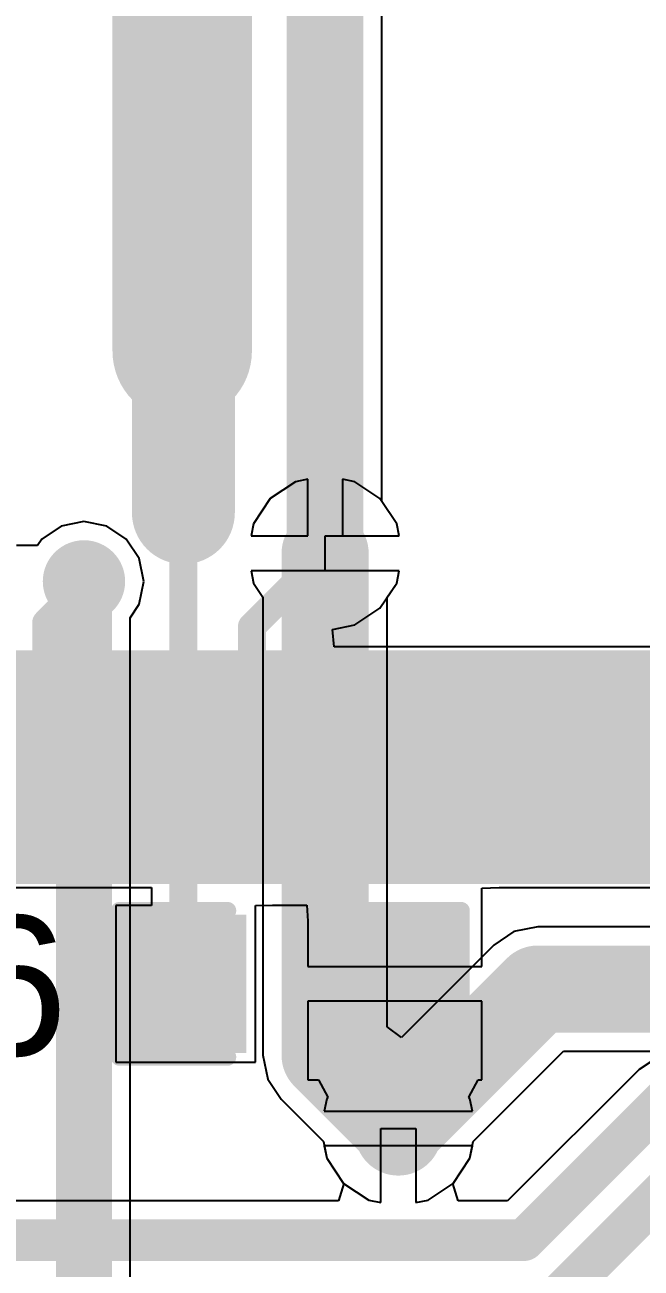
# Model space of a CAD drawing. Header units: millimetres. Extents: x -0.25 to 4.68, y -0.29 to 2.93.
# Drawn here: x 2.7599 to 2.9367, y 0.954 to 1.3106 of the extents above; entities that cross this region are included whole.
import ezdxf

# ---------------------------------------------------------------- set-up
doc = ezdxf.new("R2010")
doc.units = ezdxf.units.MM
doc.header["$MEASUREMENT"] = 0
for name, color, linetype in [('BottomLayer', 5, 'Continuous'), ('BottomSolder', 6, 'Continuous'), ('TopLayer', 1, 'Continuous'), ('TopOverlay', 2, 'Continuous'), ('TopPaste', 8, 'Continuous'), ('TopSolder', 216, 'Continuous'), ('ViaHoleLayer', 16, 'Continuous')]:
    doc.layers.add(name, color=color, linetype=linetype)
doc.styles.add('Arial', font='', dxfattribs={"height": 0.2})
doc.styles.get('Arial').set_extended_font_data('Arial')

# ---------------------------------------------------------------- blocks, each defined once
blk = doc.blocks.new('TQFP_100_14_14__43')
at = {"layer": 'TopLayer'}
for points in [[(0.04528, 0.33268), (0.04528, 0.27362), (0.03346, 0.27362), (0.03346, 0.33268)], [(0.06496, 0.33268), (0.06496, 0.27362), (0.05315, 0.27362), (0.05315, 0.33268)], [(0.08465, 0.33268), (0.08465, 0.27362), (0.07283, 0.27362), (0.07283, 0.33268)], [(0.10433, 0.33268), (0.10433, 0.27362), (0.09252, 0.27362), (0.09252, 0.33268)], [(0.12402, 0.33268), (0.12402, 0.27362), (0.1122, 0.27362), (0.1122, 0.33268)], [(0.1437, 0.33268), (0.1437, 0.27362), (0.13189, 0.27362), (0.13189, 0.33268)], [(0.16339, 0.33268), (0.16339, 0.27362), (0.15157, 0.27362), (0.15157, 0.33268)], [(0.18307, 0.33268), (0.18307, 0.27362), (0.17126, 0.27362), (0.17126, 0.33268)], [(0.20276, 0.33268), (0.20276, 0.27362), (0.19094, 0.27362), (0.19094, 0.33268)]]:
    blk.add_hatch(color=1, dxfattribs=at).paths.add_polyline_path(points)
at = {"layer": 'TopPaste'}
for points in [[(0.04528, 0.33268), (0.04528, 0.27362), (0.03346, 0.27362), (0.03346, 0.33268)], [(0.06496, 0.33268), (0.06496, 0.27362), (0.05315, 0.27362), (0.05315, 0.33268)], [(0.08465, 0.33268), (0.08465, 0.27362), (0.07283, 0.27362), (0.07283, 0.33268)], [(0.10433, 0.33268), (0.10433, 0.27362), (0.09252, 0.27362), (0.09252, 0.33268)], [(0.12402, 0.33268), (0.12402, 0.27362), (0.1122, 0.27362), (0.1122, 0.33268)], [(0.1437, 0.33268), (0.1437, 0.27362), (0.13189, 0.27362), (0.13189, 0.33268)], [(0.16339, 0.33268), (0.16339, 0.27362), (0.15157, 0.27362), (0.15157, 0.33268)], [(0.18307, 0.33268), (0.18307, 0.27362), (0.17126, 0.27362), (0.17126, 0.33268)], [(0.20276, 0.33268), (0.20276, 0.27362), (0.19094, 0.27362), (0.19094, 0.33268)]]:
    blk.add_hatch(color=8, dxfattribs=at).paths.add_polyline_path(points)
at = {"layer": 'TopSolder'}
for points in [[(0.02959, 0.33668), (0.02959, 0.26962), (0.00978, 0.26962), (0.00978, 0.33668)], [(0.04928, 0.33668), (0.04928, 0.26962), (0.02946, 0.26962), (0.02946, 0.33668)], [(0.06896, 0.33668), (0.06896, 0.26962), (0.04915, 0.26962), (0.04915, 0.33668)], [(0.08865, 0.33668), (0.08865, 0.26962), (0.06883, 0.26962), (0.06883, 0.33668)], [(0.10833, 0.33668), (0.10833, 0.26962), (0.08852, 0.26962), (0.08852, 0.33668)], [(0.12802, 0.33668), (0.12802, 0.26962), (0.1082, 0.26962), (0.1082, 0.33668)], [(0.1477, 0.33668), (0.1477, 0.26962), (0.12789, 0.26962), (0.12789, 0.33668)], [(0.16739, 0.33668), (0.16739, 0.26962), (0.14757, 0.26962), (0.14757, 0.33668)], [(0.18707, 0.33668), (0.18707, 0.26962), (0.16726, 0.26962), (0.16726, 0.33668)], [(0.20676, 0.33668), (0.20676, 0.26962), (0.18694, 0.26962), (0.18694, 0.33668)]]:
    blk.add_hatch(color=216, dxfattribs=at).paths.add_polyline_path(points)
blk = doc.blocks.new('C___0603_172')
at = {"layer": 'TopLayer'}
for points in [[(-0.015, 0.0175), (-0.015, -0.0175), (-0.045, -0.0175), (-0.045, 0.0175)], [(0.045, 0.0175), (0.045, -0.0175), (0.015, -0.0175), (0.015, 0.0175)]]:
    blk.add_hatch(color=1, dxfattribs=at).paths.add_polyline_path(points)
at = {"layer": 'TopPaste'}
for points in [[(-0.015, 0.0175), (-0.015, -0.0175), (-0.045, -0.0175), (-0.045, 0.0175)], [(0.045, 0.0175), (0.045, -0.0175), (0.015, -0.0175), (0.015, 0.0175)]]:
    blk.add_hatch(color=8, dxfattribs=at).paths.add_polyline_path(points)
at = {"layer": 'TopSolder'}
for points in [[(-0.01264, 0.01986), (-0.01264, -0.01986), (-0.04736, -0.01986), (-0.04736, 0.01986)], [(0.04736, 0.01986), (0.04736, -0.01986), (0.01264, -0.01986), (0.01264, 0.01986)]]:
    blk.add_hatch(color=216, dxfattribs=at).paths.add_polyline_path(points)
at = {"layer": 'TopOverlay', "const_width": 0.005}
for points in [[(-0.049, 0.021), (-0.018, 0.021)], [(-0.049, -0.021), (-0.049, 0.021)], [(0.018, 0.021), (0.049, 0.021)], [(0.049, -0.021), (0.049, 0.021)], [(-0.049, -0.021), (-0.018, -0.021)], [(0.018, -0.021), (0.049, -0.021)]]:
    blk.add_lwpolyline(points, dxfattribs=at)
at = {"layer": 'TopOverlay', "const_width": 0.0025}
for points in [[(-0.05025, 0.021, 1), (-0.04775, 0.021, 1)], [(-0.05025, 0.021, 1), (-0.04775, 0.021, 1)], [(-0.01925, 0.021, 1), (-0.01675, 0.021, 1)], [(0.01675, 0.021, 1), (0.01925, 0.021, 1)], [(0.04775, 0.021, 1), (0.05025, 0.021, 1)], [(0.04775, 0.021, 1), (0.05025, 0.021, 1)], [(-0.05025, -0.021, 1), (-0.04775, -0.021, 1)], [(-0.05025, -0.021, 1), (-0.04775, -0.021, 1)], [(-0.01925, -0.021, 1), (-0.01675, -0.021, 1)], [(0.01675, -0.021, 1), (0.01925, -0.021, 1)], [(0.04775, -0.021, 1), (0.05025, -0.021, 1)], [(0.04775, -0.021, 1), (0.05025, -0.021, 1)]]:
    blk.add_lwpolyline(points, format="xyb", close=True, dxfattribs=at)

msp = doc.modelspace()

# ---------------------------------------------------------------- hatches: boundary and pattern name
at = {"layer": 'BottomLayer'}
h = msp.add_hatch(color=5, dxfattribs=at)
edge = h.paths.add_edge_path()
edge.add_arc((2.846, 1.159), 0.01181, 0, 360)
h = msp.add_hatch(color=5, dxfattribs=at)
edge = h.paths.add_edge_path()
edge.add_arc((2.77682, 1.15095), 0.01181, 0, 360)
h = msp.add_hatch(color=5, dxfattribs=at)
edge = h.paths.add_edge_path()
edge.add_arc((2.867, 0.994), 0.01181, 0, 360)
at = {"layer": 'BottomSolder'}
h = msp.add_hatch(color=6, dxfattribs=at)
edge = h.paths.add_edge_path()
edge.add_arc((2.846, 1.159), 0.00591, 0, 360)
h = msp.add_hatch(color=6, dxfattribs=at)
edge = h.paths.add_edge_path()
edge.add_arc((2.77682, 1.15095), 0.00591, 0, 360)
h = msp.add_hatch(color=6, dxfattribs=at)
edge = h.paths.add_edge_path()
edge.add_arc((2.867, 0.994), 0.00591, 0, 360)
at = {"layer": 'TopLayer'}
h = msp.add_hatch(color=1, dxfattribs=at)
edge = h.paths.add_edge_path()
edge.add_arc((2.846, 1.159), 0.01181, 0, 360)
h = msp.add_hatch(color=1, dxfattribs=at)
edge = h.paths.add_edge_path()
edge.add_arc((2.77682, 1.15095), 0.01181, 0, 360)
h = msp.add_hatch(color=1, dxfattribs=at)
edge = h.paths.add_edge_path()
edge.add_arc((2.867, 0.994), 0.01181, 0, 360)
at = {"layer": 'TopSolder'}
h = msp.add_hatch(color=216, dxfattribs=at)
edge = h.paths.add_edge_path()
edge.add_arc((2.846, 1.159), 0.00591, 0, 360)
h = msp.add_hatch(color=216, dxfattribs=at)
edge = h.paths.add_edge_path()
edge.add_arc((2.77682, 1.15095), 0.00591, 0, 360)
h = msp.add_hatch(color=216, dxfattribs=at)
edge = h.paths.add_edge_path()
edge.add_arc((2.867, 0.994), 0.00591, 0, 360)
at = {"layer": 'ViaHoleLayer'}
h = msp.add_hatch(color=16, dxfattribs=at)
edge = h.paths.add_edge_path()
edge.add_arc((2.846, 1.159), 0.00591, 0, 360)
h = msp.add_hatch(color=16, dxfattribs=at)
edge = h.paths.add_edge_path()
edge.add_arc((2.77682, 1.15095), 0.00591, 0, 360)
h = msp.add_hatch(color=16, dxfattribs=at)
edge = h.paths.add_edge_path()
edge.add_arc((2.867, 0.994), 0.00591, 0, 360)

# ---------------------------------------------------------------- linework, layer by layer
at = {"layer": 'BottomLayer'}
for p, q in [((2.83749, 1.17955), (2.83028, 1.17472)), ((2.841, 1.18024), (2.83749, 1.17955)), ((2.841, 1.164), (2.841, 1.18024)), ((2.85451, 1.17955), (2.851, 1.18024)), ((2.851, 1.18024), (2.851, 1.164)), ((2.86172, 1.17472), (2.85451, 1.17955)), ((2.83028, 1.17472), (2.82545, 1.16751)), ((2.86655, 1.16751), (2.86172, 1.17472)), ((2.77026, 1.16678), (2.7647, 1.16307)), ((2.77682, 1.16809), (2.77026, 1.16678)), ((2.78338, 1.16678), (2.77682, 1.16809)), ((2.78894, 1.16307), (2.78338, 1.16678)), ((2.82545, 1.16751), (2.82476, 1.164)), ((2.86724, 1.164), (2.86655, 1.16751)), ((2.7647, 1.16307), (2.7635, 1.16126)), ((2.79266, 1.15751), (2.78894, 1.16307)), ((2.82476, 1.164), (2.841, 1.164)), ((2.851, 1.164), (2.86724, 1.164)), ((2.7635, 1.16126), (2.75748, 1.16126)), ((2.79396, 1.15095), (2.79266, 1.15751)), ((2.86724, 1.154), (2.82476, 1.154)), ((2.82476, 1.154), (2.82545, 1.15049)), ((2.86655, 1.15049), (2.86724, 1.154)), ((2.79266, 1.14439), (2.79396, 1.15095)), ((2.82545, 1.15049), (2.82816, 1.14644)), ((2.86384, 1.14644), (2.86655, 1.15049)), ((2.82816, 1.14644), (2.82816, 1.015)), ((2.86384, 1.02315), (2.86384, 1.14644)), ((2.79008, 1.14053), (2.79266, 1.14439)), ((2.79008, 0.90267), (2.79008, 1.14053)), ((2.90017, 1.05048), (2.89438, 1.04662)), ((2.907, 1.05184), (2.90017, 1.05048)), ((3.04444, 1.05184), (2.907, 1.05184)), ((2.89438, 1.04662), (2.86791, 1.02015)), ((2.89438, 1.04662), (2.89438, 1.04662)), ((2.86791, 1.02015), (2.86384, 1.02315)), ((2.82816, 1.015), (2.82952, 1.00817)), ((2.88849, 0.99026), (2.91439, 1.01616)), ((2.91439, 1.01616), (3.04444, 1.01616)), ((2.82952, 1.00817), (2.83338, 1.00238)), ((2.83338, 1.00238), (2.84551, 0.99026)), ((2.862, 0.97276), (2.862, 0.994)), ((2.862, 0.994), (2.872, 0.994)), ((2.872, 0.994), (2.872, 0.97276)), ((2.84551, 0.99026), (2.84645, 0.98549)), ((2.88755, 0.98549), (2.88849, 0.99026)), ((2.84645, 0.98549), (2.85128, 0.97828)), ((2.88272, 0.97828), (2.88755, 0.98549)), ((2.85128, 0.97828), (2.85849, 0.97345)), ((2.87551, 0.97345), (2.88272, 0.97828)), ((2.85849, 0.97345), (2.862, 0.97276)), ((2.872, 0.97276), (2.87551, 0.97345))]:
    msp.add_line(p, q, dxfattribs=at)
for points, const_width in [([(2.846, 1.015), (2.846, 1.159)], 0.025), ([(2.776, 1.153), (2.77682, 1.15218)], 0.016), ([(2.77682, 1.15095), (2.77682, 1.15218)], 0.016), ([(2.77682, 0.89718), (2.77682, 1.15095)], 0.016), ([(2.867, 0.994), (2.907, 1.034)], 0.025), ([(2.907, 1.034), (3.057, 1.034)], 0.025), ([(2.846, 1.015), (2.867, 0.994)], 0.025)]:
    msp.add_lwpolyline(points, dxfattribs=dict(at, const_width=const_width))
for points, const_width in [([(2.83975, 1.159, 1), (2.85225, 1.159, 1)], 0.0125), ([(2.772, 1.153, 1), (2.78, 1.153, 1)], 0.008), ([(2.77282, 1.15218, 1), (2.78082, 1.15218, 1)], 0.008), ([(2.77282, 1.15218, 1), (2.78082, 1.15218, 1)], 0.008), ([(2.77282, 1.15095, 1), (2.78082, 1.15095, 1)], 0.008), ([(2.77282, 1.15095, 1), (2.78082, 1.15095, 1)], 0.008), ([(2.90075, 1.034, 1), (2.91325, 1.034, 1)], 0.0125), ([(2.90075, 1.034, 1), (2.91325, 1.034, 1)], 0.0125), ([(2.83975, 1.015, 1), (2.85225, 1.015, 1)], 0.0125), ([(2.83975, 1.015, 1), (2.85225, 1.015, 1)], 0.0125), ([(2.86075, 0.994, 1), (2.87325, 0.994, 1)], 0.0125), ([(2.86075, 0.994, 1), (2.87325, 0.994, 1)], 0.0125)]:
    msp.add_lwpolyline(points, format="xyb", close=True, dxfattribs=dict(at, const_width=const_width))
at = {"layer": 'TopLayer'}
for p, q in [((2.86231, 1.17384), (2.86231, 1.31624)), ((2.86655, 1.16751), (2.86231, 1.17384)), ((2.86724, 1.164), (2.86655, 1.16751)), ((2.846, 1.154), (2.846, 1.164)), ((2.846, 1.164), (2.86724, 1.164)), ((2.86724, 1.154), (2.846, 1.154)), ((2.86655, 1.15049), (2.86724, 1.154)), ((2.86172, 1.14328), (2.86655, 1.15049)), ((2.85451, 1.13845), (2.86172, 1.14328)), ((2.84809, 1.13718), (2.85451, 1.13845)), ((2.84858, 1.13218), (2.84809, 1.13718)), ((2.992, 1.13218), (2.84858, 1.13218)), ((2.7157, 1.06312), (2.79617, 1.06312)), ((2.79617, 1.06312), (2.79617, 1.058)), ((2.891, 1.063), (2.89595, 1.06312)), ((2.891, 1.0405), (2.891, 1.063)), ((2.89595, 1.06312), (3.074, 1.06312)), ((2.79617, 1.058), (2.786, 1.058)), ((2.786, 1.058), (2.786, 1.013)), ((2.826, 1.058), (2.83095, 1.05812)), ((2.826, 1.013), (2.826, 1.058)), ((2.83095, 1.05812), (2.84071, 1.05812)), ((2.84071, 1.05812), (2.84071, 1.05812)), ((2.84071, 1.05812), (2.841, 1.05348)), ((2.841, 1.05348), (2.841, 1.05315)), ((2.841, 1.05315), (2.841, 1.0405)), ((2.841, 1.0405), (2.866, 1.0405)), ((2.866, 1.0405), (2.891, 1.0405)), ((2.866, 1.0305), (2.841, 1.0305)), ((2.841, 1.0305), (2.841, 1.008)), ((2.891, 1.0305), (2.866, 1.0305)), ((2.891, 1.008), (2.891, 1.0305)), ((2.786, 1.013), (2.826, 1.013)), ((2.93971, 1.01336), (2.93607, 1.01093)), ((2.93607, 1.01093), (2.89835, 0.97322)), ((2.93607, 1.01093), (2.93607, 1.01093)), ((2.841, 1.008), (2.84411, 1.008)), ((2.84411, 1.008), (2.84678, 1.003)), ((2.88722, 1.003), (2.88989, 1.008)), ((2.88989, 1.008), (2.891, 1.008)), ((2.84645, 1.00251), (2.84576, 0.999)), ((2.84678, 1.003), (2.84645, 1.00251)), ((2.88755, 1.00251), (2.88722, 1.003)), ((2.88824, 0.999), (2.88755, 1.00251)), ((2.84576, 0.999), (2.88824, 0.999)), ((2.88824, 0.989), (2.84576, 0.989)), ((2.84576, 0.989), (2.84645, 0.98549)), ((2.88755, 0.98549), (2.88824, 0.989)), ((2.84645, 0.98549), (2.85128, 0.97828)), ((2.88272, 0.97828), (2.88755, 0.98549)), ((2.85136, 0.97822), (2.84985, 0.97322)), ((2.85128, 0.97828), (2.85136, 0.97822)), ((2.88264, 0.97822), (2.88272, 0.97828)), ((2.88415, 0.97322), (2.88264, 0.97822)), ((2.84985, 0.97322), (2.69165, 0.97322)), ((2.89835, 0.97322), (2.88415, 0.97322))]:
    msp.add_line(p, q, dxfattribs=at)
for points, const_width in [([(2.805, 1.217), (2.805, 1.346)], 0.04), ([(2.846, 1.159), (2.846, 1.323)], 0.022), ([(2.803, 1.217), (2.80534, 1.21466)], 0.02953), ([(2.80534, 1.17066), (2.80534, 1.21466)], 0.02953), ([(2.80534, 1.09831), (2.80534, 1.17066)], 0.008), ([(2.825, 1.138), (2.846, 1.159)], 0.008), ([(2.76597, 1.13905), (2.77682, 1.1499)], 0.008), ([(2.77682, 1.1499), (2.77682, 1.15095)], 0.008), ([(2.76597, 1.09765), (2.76597, 1.13905)], 0.008), ([(2.825, 1.09768), (2.825, 1.138)], 0.008), ([(2.80534, 1.09831), (2.80567, 1.09798)], 0.01), ([(2.80534, 1.09765), (2.80567, 1.09798)], 0.008), ([(2.80534, 1.03616), (2.80534, 1.09765)], 0.008), ([(2.866, 1.0355), (2.867, 1.0345)], 0.025), ([(2.867, 0.994), (2.867, 1.0345)], 0.025), ([(2.80534, 1.03616), (2.806, 1.0355)], 0.008), ([(2.867, 0.993), (2.867, 0.994)], 0.025), ([(2.903, 0.962), (2.944, 1.003)], 0.012), ([(2.91, 0.943), (2.952, 0.985)], 0.012), ([(2.687, 0.962), (2.903, 0.962)], 0.012)]:
    msp.add_lwpolyline(points, dxfattribs=dict(at, const_width=const_width))
for points, const_width in [([(2.795, 1.217, 1), (2.815, 1.217, 1)], 0.02), ([(2.79562, 1.217, 1), (2.81038, 1.217, 1)], 0.01476), ([(2.79796, 1.21466, 1), (2.81272, 1.21466, 1)], 0.01476), ([(2.79796, 1.21466, 1), (2.81272, 1.21466, 1)], 0.01476), ([(2.79796, 1.17066, 1), (2.81272, 1.17066, 1)], 0.01476), ([(2.80334, 1.17066, 1), (2.80734, 1.17066, 1)], 0.004), ([(2.8405, 1.159, 1), (2.8515, 1.159, 1)], 0.011), ([(2.844, 1.159, 1), (2.848, 1.159, 1)], 0.004), ([(2.77482, 1.15095, 1), (2.77882, 1.15095, 1)], 0.004), ([(2.77482, 1.1499, 1), (2.77882, 1.1499, 1)], 0.004), ([(2.77482, 1.1499, 1), (2.77882, 1.1499, 1)], 0.004), ([(2.76397, 1.13905, 1), (2.76797, 1.13905, 1)], 0.004), ([(2.76397, 1.13905, 1), (2.76797, 1.13905, 1)], 0.004), ([(2.823, 1.138, 1), (2.827, 1.138, 1)], 0.004), ([(2.823, 1.138, 1), (2.827, 1.138, 1)], 0.004), ([(2.80284, 1.09831, 1), (2.80784, 1.09831, 1)], 0.005), ([(2.80317, 1.09798, 1), (2.80817, 1.09798, 1)], 0.005), ([(2.80334, 1.09831, 1), (2.80734, 1.09831, 1)], 0.004), ([(2.76397, 1.09765, 1), (2.76797, 1.09765, 1)], 0.004), ([(2.80334, 1.09765, 1), (2.80734, 1.09765, 1)], 0.004), ([(2.80334, 1.09765, 1), (2.80734, 1.09765, 1)], 0.004), ([(2.80367, 1.09798, 1), (2.80767, 1.09798, 1)], 0.004), ([(2.823, 1.09768, 1), (2.827, 1.09768, 1)], 0.004), ([(2.85975, 1.0355, 1), (2.87225, 1.0355, 1)], 0.0125), ([(2.86075, 1.0345, 1), (2.87325, 1.0345, 1)], 0.0125), ([(2.86075, 1.0345, 1), (2.87325, 1.0345, 1)], 0.0125), ([(2.80334, 1.03616, 1), (2.80734, 1.03616, 1)], 0.004), ([(2.80334, 1.03616, 1), (2.80734, 1.03616, 1)], 0.004), ([(2.804, 1.0355, 1), (2.808, 1.0355, 1)], 0.004), ([(2.86075, 0.994, 1), (2.87325, 0.994, 1)], 0.0125), ([(2.86075, 0.994, 1), (2.87325, 0.994, 1)], 0.0125), ([(2.86075, 0.993, 1), (2.87325, 0.993, 1)], 0.0125), ([(2.9, 0.962, 1), (2.906, 0.962, 1)], 0.006), ([(2.9, 0.962, 1), (2.906, 0.962, 1)], 0.006)]:
    msp.add_lwpolyline(points, format="xyb", close=True, dxfattribs=dict(at, const_width=const_width))

# ---------------------------------------------------------------- block references
at = {"rotation": 180}
msp.add_blockref('TQFP_100_14_14__43', (2.96282, 1.4008), dxfattribs=at)
msp.add_blockref('C___0603_172', (2.836, 1.0355))

# ---------------------------------------------------------------- texts
at = {"layer": 'TopOverlay', "style": 'Arial'}
msp.add_text('C46', height=0.04, dxfattribs=at).set_placement((2.66968, 1.01501))

doc.saveas('drawing.dxf')
